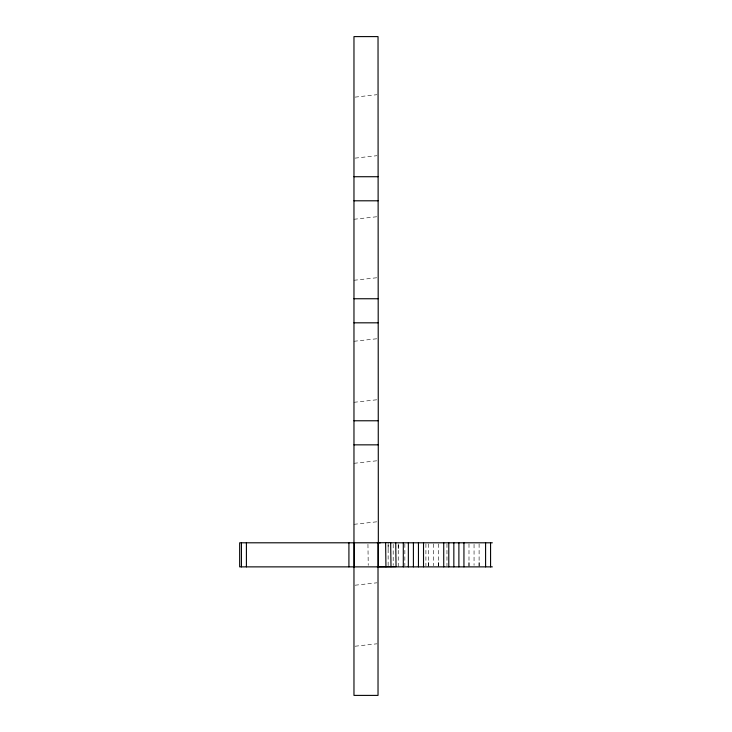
<?xml version="1.0" encoding="UTF-8"?>
<svg xmlns="http://www.w3.org/2000/svg" width="732" height="732" viewBox="0 0 732 732"><rect width="100%" height="100%" fill="white"/><g stroke="black" fill="none" stroke-linecap="round" stroke-linejoin="round"><path stroke-width="0.55" stroke-dasharray="3.66 2.75" d="M388.143 548.817L388.143 544.809M398.245 548.817L398.245 544.809M428.568 565.863L428.568 560.849M438.678 565.863L438.678 560.849M468.992 565.863L468.992 560.849M479.103 565.863L479.103 560.849M355.057 97.118L376.934 94.703M355.066 158.13L376.943 155.706M353.968 219.271L376.943 216.727M353.968 280.274L376.943 277.739M353.968 341.286L376.943 338.751M353.968 402.298L376.943 399.764M353.968 463.31L376.943 460.776M353.968 524.322L376.943 521.788M355.057 585.216L376.934 582.8M355.066 646.228L376.943 643.803M367.949 544.297L368.233 565.36M479.103 543.894L479.103 566.87M474.052 544.306L474.052 565.36M468.992 543.894L468.992 566.87M446.968 543.894L446.968 565.772M438.678 543.894L438.678 566.87M433.618 543.894L433.618 565.772M428.568 543.894L428.568 566.87M425.914 543.894L425.914 565.772M404.851 543.894L404.851 565.772M398.245 543.894L398.245 566.87M393.194 544.306L393.194 565.36M388.143 542.796L388.143 565.863"/><path stroke-width="1.1" d="M377.328 542.769L390.668 542.622L390.998 566.687M377.346 566.833L396.049 566.623L395.719 542.796M378.014 542.796L378.032 695.4L353.968 695.4L353.968 36.6L378.032 36.6L378.343 566.852M353.968 176.723L378.032 176.723M353.968 200.797L378.032 200.797M353.968 298.748L378.032 298.748M353.968 322.821L378.032 322.821M353.968 420.772L378.032 420.772M353.968 444.846L378.032 444.846M380.301 542.796L239.666 542.796L239.666 566.87L492.334 566.87M390.43 542.796L492.334 542.796M385.618 542.696L385.947 566.76M490.568 542.796L490.568 566.87M485.591 542.796L485.591 566.87M463.942 542.796L463.942 566.87M458.891 542.796L458.891 566.87M453.84 542.796L453.84 566.87M448.78 542.796L448.78 566.87M443.729 542.796L443.729 566.87M423.517 542.796L423.517 566.87M418.457 542.796L418.457 566.87M413.406 542.796L413.406 566.87M408.355 542.796L408.355 566.87M403.305 542.796L403.305 566.87M354.297 542.796L354.297 566.861M348.917 542.796L348.917 566.87M246.41 542.796L246.41 566.87M241.432 542.796L241.432 566.87"/></g></svg>
